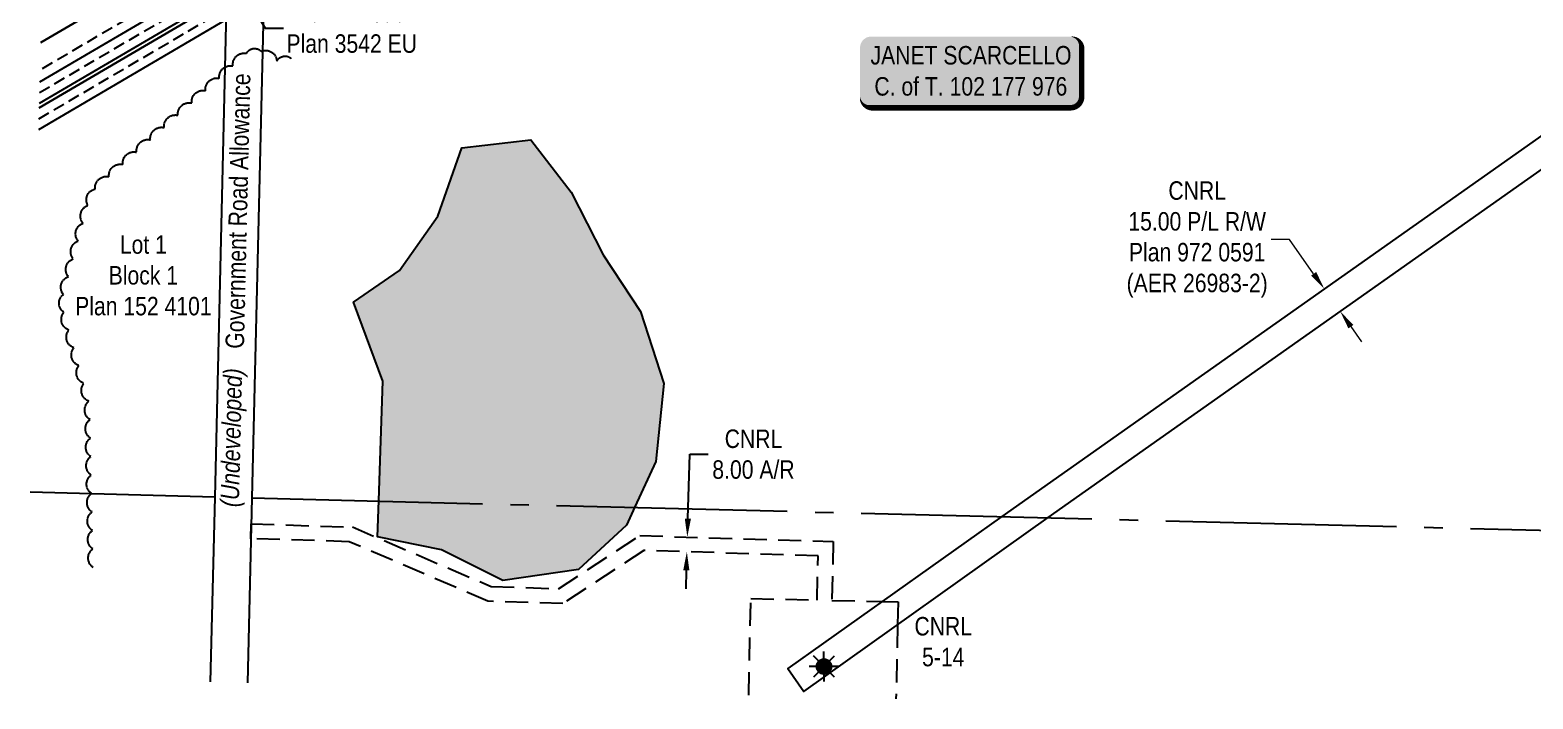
# Model space of a CAD drawing. Extents: x 393387 to 395361, y 6073498 to 6075418.
# Drawn here: x 393842 to 394655, y 6073509 to 6073871 of the extents above; entities that cross this region are included whole.
import ezdxf
from ezdxf.enums import TextEntityAlignment as Align

# ---------------------------------------------------------------- set-up
doc = ezdxf.new("R2010")
doc.units = 0
doc.header["$LTSCALE"] = 5
doc.header["$PDSIZE"] = 0.5
for name, pattern in [('0', [1, 1, 0]), ('foc-ACCESSROAD', [3.75, 2.5, -1.25]), ('foc-QUARTERLINE', [33, 25, -3, 2, -3]), ('UG_PIPE', [1.875, 1.25, -0.625])]:
    doc.linetypes.add(name, pattern=pattern)
doc.layers.get('Defpoints').update_dxf_attribs({"color": 9})
for name, color, linetype in [('AS-OWNER', 7, 'Continuous'), ('AS-PIPE-UG', 44, 'UG_PIPE'), ('F-RW', 190, 'Continuous'), ('F-WS', 190, 'foc-ACCESSROAD'), ('F-WS-S', 190, 'Continuous'), ('L-QSEC', 8, 'foc-QUARTERLINE'), ('L-ROAD-T', 7, 'Continuous'), ('L-SEC', 7, 'Continuous'), ('L-TITLEDB', 4, 'Continuous'), ('L-TITLEDB-T', 4, 'Continuous'), ('P-PROPOSED-T', 10, 'Continuous'), ('T-BUSH', 110, '0'), ('T-WATER', 160, 'Continuous'), ('T-WATER-H', 133, 'Continuous')]:
    doc.layers.add(name, color=color, linetype=linetype)
doc.layers.add('F-RW-T', color=190, linetype='Continuous', lineweight=9)
doc.layers.add('T-TEXT', color=48, linetype='Continuous', lineweight=18)
doc.styles.add('80', font='ARIALN.TTF', dxfattribs={"height": 10})
doc.styles.add('80CG', font='ARIALN.TTF', dxfattribs={"height": 10})
doc.styles.add('80L', font='ARIALN.TTF', dxfattribs={"height": 10})
doc.styles.add('80LS', font='ARIALNI.TTF', dxfattribs={"height": 10})
doc.dimstyles.new('Compass 5 000', dxfattribs={"dimscale": 5, "dimtxt": 9, "dimasz": 2, "dimexe": 0.2, "dimexo": 0.0625, "dimgap": 0.5, "dimtad": 0, "dimtih": 1, "dimtoh": 1, "dimzin": 0, "dimdsep": 46, "dimtxsty": '80CG', "dimcen": 0.1, "dimse1": 1, "dimse2": 1, "dimclrd": 256, "dimclrt": 256, "dimaunit": 1, "dimadec": 4, "dimazin": 0, "dimtfac": 0.06, "dimtofl": 0, "dimtmove": 0, "dimatfit": 1, "dimfxl": 0.2, "dimtolj": 1, "dimtzin": 0, "dimlwd": -1, "dimarcsym": 0})

# ---------------------------------------------------------------- blocks, each defined once
blk = doc.blocks.new('*D431')
at = {"layer": 'Defpoints', "color": 0, "transparency": 16777216}
for p in [(394538.78, 6073728.28), (394542.26, 6073730.73), (394547.42, 6073716.03)]:
    blk.add_point(p, dxfattribs=at)
at = {"layer": 'F-RW-T', "transparency": 16777216}
for p, q in [((394523.42, 6073757.44), (394513.42, 6073757.44)), ((394536.49, 6073738.91), (394523.42, 6073757.44)), ((394556.66, 6073710.31), (394562.43, 6073702.14))]:
    blk.add_line(p, q, dxfattribs=at)
for points in [[(394537.86, 6073739.87), (394535.13, 6073737.94), (394542.26, 6073730.73)], [(394558.02, 6073711.27), (394555.3, 6073709.35), (394550.9, 6073718.48)]]:
    blk.add_solid(points, dxfattribs=at)
at = {"layer": 'F-RW-T', "transparency": 16777216, "insert": (394473.42, 6073757.44), "char_height": 10, "attachment_point": 5, "style": '80CG'}
blk.add_mtext('\\A1;CNRL\\P15.00 P/L R/W\\PPlan 972 0591\\P(AER 26983-2)', dxfattribs=at)
blk = doc.blocks.new('*D435')
at = {"layer": 'Defpoints', "color": 0, "transparency": 16777216}
for p in [(394062.73, 6074115.88), (394079.59, 6074091.07), (394056.09, 6074075.11)]:
    blk.add_point(p, dxfattribs=at)
at = {"layer": 'P-PROPOSED-T', "color": 240, "transparency": 16777216}
for p, q in [((394033.62, 6074108.2), (394028, 6074116.47)), ((394061.71, 6074066.84), (394136.66, 6073956.47)), ((394136.66, 6073956.47), (394146.66, 6073956.47))]:
    blk.add_line(p, q, dxfattribs=at)
for points in [[(394034.99, 6074109.13), (394032.24, 6074107.26), (394039.23, 6074099.93)], [(394063.09, 6074067.77), (394060.33, 6074065.9), (394056.09, 6074075.11)]]:
    blk.add_solid(points, dxfattribs=at)
at = {"layer": 'P-PROPOSED-T', "transparency": 16777216, "insert": (394218.48, 6073956.47), "char_height": 10, "attachment_point": 5, "style": '80CG'}
blk.add_mtext('\\A1;Inter Pipeline (Corridor) Inc.\\P30.00 P/L R/W\\PPlan 082 4514\\P(AER 48184-4, LS 7007)', dxfattribs=at)
blk = doc.blocks.new('*U443')
h = blk.add_hatch(color=59)
edge = h.paths.add_edge_path()
edge.add_line((-54, -20), (54, -20))
edge.add_arc((54, -14), 6, 270, 360)
edge.add_line((60, -14), (60, 12.5))
edge.add_arc((54, 12.5), 6, 0, 90)
edge.add_line((54, 18.5), (-54, 18.5))
edge.add_arc((-54, 12.5), 6, 90, 180)
edge.add_line((-60, 12.5), (-60, -14))
edge.add_arc((-54, -14), 6, 180, 270)
at = {"color": 1, "flags": 128}
blk.add_lwpolyline([(-54, -20, 3, 3, 0), (54, -20, 3, 3, 0.414214), (60, -14, 3, 3, 0), (60, 12.5, 3, 0, 0.414214), (54, 18.5, 0, 0, 0), (-54, 18.5, 0, 0, 0.414214), (-60, 12.5, 0, 0, 0), (-60, -14, 0, 3, 0.414214)], format="xyseb", close=True, dxfattribs=at)
blk.add_lwpolyline([(-41.91, -11.54, 0, 7.5, 0), (0, 0, 0, 0, 0)], format="xyseb", dxfattribs=at)
at = {"color": 1, "style": '80'}
blk.add_attdef('ENTER_TEXT_001', (-35.99, -5), '', height=10, dxfattribs=at)
blk = doc.blocks.new('*D471')
at = {"layer": 'Defpoints', "color": 0, "transparency": 16777216}
for p in [(393941.09, 6073918.95), (393885.02, 6073909.4), (393895.2, 6073892.04)]:
    blk.add_point(p, dxfattribs=at)
at = {"layer": 'L-TITLEDB-T', "transparency": 16777216}
for p, q in [((393925.85, 6073944.93), (393920.8, 6073953.56)), ((393946.14, 6073910.32), (393968.75, 6073871.74)), ((393968.75, 6073871.74), (393978.75, 6073871.74))]:
    blk.add_line(p, q, dxfattribs=at)
for points in [[(393927.29, 6073945.77), (393924.42, 6073944.09), (393930.91, 6073936.3)], [(393947.58, 6073911.16), (393944.71, 6073909.48), (393941.09, 6073918.95)]]:
    blk.add_solid(points, dxfattribs=at)
at = {"layer": 'L-TITLEDB-T', "transparency": 16777216, "insert": (394015.69, 6073871.74), "char_height": 10, "attachment_point": 5, "style": '80CG'}
blk.add_mtext('\\A1;20.12 Road \\PPlan 3542 EU', dxfattribs=at)
blk = doc.blocks.new('GAS')
h = blk.add_hatch(color=255)
h.dxf.hatch_style = 1
edge = h.paths.add_edge_path()
edge.add_arc((0, 0), 0.9, 0, 360)
for p, q in [((-0.81, 0), (-1.62, 0)), ((-0.57, 0.57), (-1.14, 1.14)), ((0, 0.81), (0, 1.62)), ((0.57, 0.57), (1.14, 1.14)), ((1.62, 0), (0.81, 0)), ((-0.57, -0.57), (-1.14, -1.14)), ((0, -0.81), (0, -1.62)), ((1.14, -1.14), (0.57, -0.57))]:
    blk.add_line(p, q)
blk.add_circle((0, 0), 0.8)
blk = doc.blocks.new('*D481')
at = {"layer": 'Defpoints', "color": 0, "transparency": 16777216}
for p in [(394194.59, 6073596.53), (394197.37, 6073596.45), (394194.35, 6073588.53)]:
    blk.add_point(p, dxfattribs=at)
at = {"layer": 'F-WS-S', "transparency": 16777216}
for p, q in [((394197.67, 6073606.44), (394198.72, 6073641.24)), ((394198.72, 6073641.24), (394208.72, 6073641.24)), ((394196.83, 6073578.45), (394196.53, 6073568.46))]:
    blk.add_line(p, q, dxfattribs=at)
for points in [[(394196.01, 6073606.49), (394199.34, 6073606.39), (394197.37, 6073596.45)], [(394195.17, 6073578.5), (394198.5, 6073578.4), (394197.13, 6073588.45)]]:
    blk.add_solid(points, dxfattribs=at)
at = {"layer": 'F-WS-S', "transparency": 16777216, "insert": (394233.2, 6073641.24), "char_height": 10, "attachment_point": 5, "style": '80CG'}
blk.add_mtext('\\A1;CNRL\\P8.00 A/R', dxfattribs=at)

msp = doc.modelspace()

# ---------------------------------------------------------------- hatches: boundary and pattern name
at = {"layer": 'T-WATER-H'}
h = msp.add_hatch(color=256, dxfattribs=at)
h.dxf.hatch_style = 1
h.paths.add_polyline_path([(394097.537, 6073572.912), (394064.311, 6073589.603), (394029.723, 6073596.506), (394030.377, 6073616.239), (394032.513, 6073680.77), (394016.686, 6073723.582), (394041.573, 6073740.653), (394062.359, 6073770.141), (394075.375, 6073807.111), (394112.57, 6073811.462), (394134.514, 6073783.085), (394151.777, 6073749.158), (394171.948, 6073718.409), (394184.703, 6073679.531), (394180.383, 6073637.387), (394168.965, 6073612.742), (394164.434, 6073602.967), (394138.506, 6073578.826)])

# ---------------------------------------------------------------- linework, layer by layer
at = {"layer": 'AS-PIPE-UG', "flags": 128}
for points in [[(393848.288, 6073850.059), (393955.076, 6073912.656), (393975.486, 6073924.62), (394034.928, 6073959.464), (394131.501, 6074066.379), (394884.221, 6074322.47)], [(393846.668, 6073836.939), (393950.78, 6073897.967), (393971.19, 6073909.931), (394041.635, 6073951.224), (394137.465, 6074057.317), (394883.958, 6074311.289)], [(393846.333, 6073822.833), (393950.444, 6073883.86), (393970.854, 6073895.825), (394049.3, 6073941.807), (394144.28, 6074046.96), (394794.977, 6074268.341), (394883.657, 6074298.512)]]:
    msp.add_lwpolyline(points, dxfattribs=at)
at = {"layer": 'F-RW', "flags": 128}
for points in [[(393846.473, 6073828.71), (393947.916, 6073888.174), (393948.754, 6073923.44), (393847.312, 6073863.976)], [(394874.481, 6073908.683), (394799.724, 6073912.321), (394774.14, 6073894.281), (394367.702, 6073607.618), (394251.811, 6073525.356), (394260.458, 6073512.96), (394392.814, 6073606.985), (394773.705, 6073875.631), (394804.173, 6073897.004), (394874.126, 6073893.601)], [(393846.193, 6073816.955), (393947.636, 6073876.419), (393947.916, 6073888.174), (393846.473, 6073828.71)]]:
    msp.add_lwpolyline(points, dxfattribs=at)
at = {"layer": 'F-RW'}
msp.add_lwpolyline([(393846.808, 6073842.817), (393948.251, 6073902.28), (393947.971, 6073890.525), (393846.529, 6073831.061)], dxfattribs=at)
at = {"layer": 'F-WS'}
msp.add_lwpolyline([(394230.606, 6073510.853), (394231.771, 6073563.18), (394267.65, 6073562.381), (394268.182, 6073586.315), (394173.901, 6073589.148), (394129.98, 6073560.433), (394089.411, 6073561.752), (394014.278, 6073593.946), (393961.066, 6073595.545), (393961.261, 6073603.545), (394016.036, 6073601.9), (394091.178, 6073569.701), (394127.715, 6073568.513), (394171.626, 6073597.222), (394276.361, 6073594.076), (394275.65, 6073562.203), (394302.87, 6073561.598), (394311.529, 6073561.405), (394311.254, 6073549.046), (394310.359, 6073508.864)], dxfattribs=at)
at = {"layer": 'L-QSEC'}
for p, q in [((393941.491, 6073618.096), (393841.524, 6073620.672)), ((393961.605, 6073617.618), (394732.623, 6073598.364))]:
    msp.add_line(p, q, dxfattribs=at)
at = {"layer": 'L-SEC'}
for p, q in [((393960.621, 6074422.293), (393941.491, 6073618.096)), ((393980.735, 6074421.814), (393961.605, 6073617.618)), ((393941.491, 6073618.096), (393939.048, 6073518.126)), ((393961.605, 6073617.618), (393959.162, 6073517.624))]:
    msp.add_line(p, q, dxfattribs=at)
at = {"layer": 'L-TITLEDB', "flags": 128}
msp.add_lwpolyline([(393847.312, 6073863.976), (393948.754, 6073923.44), (393949.317, 6073947.092), (393847.874, 6073887.628)], dxfattribs=at)
at = {"layer": 'T-BUSH', "flags": 128}
msp.add_lwpolyline([(393875.723, 6073580.022, -0.5205671), (393875.506, 6073590.02, -0.5205671), (393875.289, 6073600.017, -0.5205671), (393875.072, 6073610.015, -0.5205671), (393874.854, 6073620.013, -0.5205671), (393874.637, 6073630.01, -0.5205671), (393874.42, 6073640.008, -0.5205671), (393874.203, 6073650.006, -0.5205671), (393873.986, 6073660.003, -0.5205671), (393873.417, 6073669.948, -0.5205671), (393870.703, 6073679.573, -0.5205671), (393867.989, 6073689.198, -0.5205671), (393865.275, 6073698.822, -0.5205671), (393862.561, 6073708.447, -0.5205671), (393859.847, 6073718.072, -0.5205671), (393859.608, 6073727.704, -0.5205671), (393862.259, 6073737.346, -0.5205671), (393864.911, 6073746.989, -0.5205671), (393867.562, 6073756.631, -0.5205671), (393870.213, 6073766.273, -0.5205671), (393872.864, 6073775.915, -0.5205671), (393876.793, 6073784.764, -0.5205671), (393884.261, 6073791.415, -0.5205671), (393891.728, 6073798.066, -0.5205671), (393899.196, 6073804.717, -0.5205671), (393906.664, 6073811.368, -0.5205671), (393914.131, 6073818.018, -0.5205671), (393921.599, 6073824.669, -0.5205671), (393929.066, 6073831.32, -0.5205671), (393936.534, 6073837.971, -0.5205671), (393944.001, 6073844.622, -0.5205671), (393951.397, 6073851.353, -0.5205671), (393958.713, 6073858.17, -0.5205671), (393966.601, 6073859.268, -0.5205671), (393975.123, 6073854.034, -0.4699692), (393982.962, 6073855.466, -0.4699692)], format="xyb", dxfattribs=at)
at = {"layer": 'T-WATER'}
msp.add_lwpolyline([(394097.537, 6073572.912), (394064.311, 6073589.603), (394029.723, 6073596.506), (394030.377, 6073616.239), (394032.513, 6073680.77), (394016.686, 6073723.582), (394041.573, 6073740.653), (394062.359, 6073770.141), (394075.375, 6073807.111), (394112.57, 6073811.462), (394134.514, 6073783.085), (394151.777, 6073749.158), (394171.948, 6073718.409), (394184.703, 6073679.531), (394180.383, 6073637.387), (394168.965, 6073612.742), (394164.434, 6073602.967), (394138.506, 6073578.826), (394097.537, 6073572.912)], close=True, dxfattribs=at)

# ---------------------------------------------------------------- block references
at = {"layer": 'AS-OWNER'}
ref = msp.add_blockref('*U443', (394350.889, 6073848.74), dxfattribs=at)
ref.add_attrib('ENTER_TEXT_001', 'JANET SCARCELLO', (394296.561, 6073852.159), dxfattribs={"layer": '0', "color": 1, "height": 10, "style": '80'})
ref.add_attrib('ENTER_TEXT_002', 'C. of T. 102 177 976', (394298.658, 6073835.315), dxfattribs={"layer": '0', "color": 1, "height": 10, "style": '80'})
at = {"layer": 'F-WS-S', "xscale": 5, "yscale": 5, "zscale": 5}
msp.add_blockref('GAS', (394271.364, 6073526.391), dxfattribs=at)

# ---------------------------------------------------------------- texts
at = {"layer": 'F-WS-S', "insert": (394335.949, 6073539.793), "char_height": 10, "attachment_point": 5, "style": '80CG'}
msp.add_mtext('\\A1;CNRL\\P5-14', dxfattribs=at)
at = {"layer": 'L-ROAD-T', "style": '80L'}
msp.add_text('Government Road Allowance', height=10, rotation=88.637325, dxfattribs=at).set_placement((393954.079, 6073772.844), align=Align.MIDDLE_CENTER)
at = {"layer": 'L-TITLEDB-T', "insert": (393857.16, 6073759.757), "char_height": 10, "attachment_point": 1, "style": '80L'}
msp.add_mtext_dynamic_manual_height_columns('\\pi32.962;Lot 1\\P\\pi26.932;Block 1\\P\\pi8.787;Plan 152 4101', width=88.46759, gutter_width=50, heights=[0], dxfattribs=at)
at = {"layer": 'T-TEXT', "style": '80LS'}
msp.add_text('(Undeveloped)', height=10, rotation=88.637325, dxfattribs=at).set_placement((393950.481, 6073650.24), align=Align.MIDDLE_CENTER)

# ---------------------------------------------------------------- dimensions: what is measured, and where the dimension line sits
at = {"layer": 'F-RW-T'}
dim = msp.add_linear_dim(base=(394542.258, 6073730.733), p1=(394547.422, 6073716.031), p2=(394538.782, 6073728.281), angle=125.195531, text='CNRL\\P15.00 P/L R/W\\PPlan 972 0591\\P(AER 26983-2)', dimstyle='Compass 5 000', dxfattribs=at)
dim.commit()
dim.dimension.update_dxf_attribs({"geometry": '*D431', "text_midpoint": (394473.418, 6073757.436), "dimtype": 161})
at = {"layer": 'F-WS-S'}
dim = msp.add_linear_dim(base=(394197.374, 6073596.449), p1=(394194.347, 6073588.534), p2=(394194.587, 6073596.533), angle=88.279279, text='CNRL\\P8.00 A/R', dimstyle='Compass 5 000', dxfattribs=at)
dim.commit()
dim.dimension.update_dxf_attribs({"geometry": '*D481', "text_midpoint": (394233.201, 6073641.237), "dimtype": 161})
at = {"layer": 'L-TITLEDB-T'}
dim = msp.add_linear_dim(base=(393941.086, 6073918.945), p1=(393885.021, 6073909.403), p2=(393895.196, 6073892.045), angle=300.377931, text='20.12 Road \\PPlan 3542 EU', dimstyle='Compass 5 000', dxfattribs=at)
dim.commit()
dim.dimension.update_dxf_attribs({"geometry": '*D471', "text_midpoint": (394015.689, 6073871.744), "dimtype": 161})
at = {"layer": 'P-PROPOSED-T'}
dim = msp.add_linear_dim(base=(394056.089, 6074075.108), p1=(394062.733, 6074115.884), p2=(394079.587, 6074091.067), angle=304.181965, text='Inter Pipeline (Corridor) Inc.\\P30.00 P/L R/W\\PPlan 082 4514\\P(AER 48184-4, LS 7007)', dimstyle='Compass 5 000', override={"dimclrd": 240}, dxfattribs=at)
dim.commit()
dim.dimension.update_dxf_attribs({"geometry": '*D435', "text_midpoint": (394218.477, 6073956.467), "dimtype": 161})

doc.saveas('drawing.dxf')
